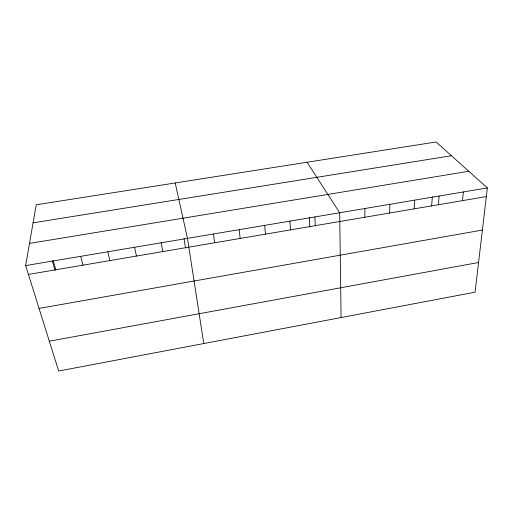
<?xml version="1.0" encoding="UTF-8"?>
<svg xmlns="http://www.w3.org/2000/svg" width="513" height="513" viewBox="0 0 513 513"><rect width="100%" height="100%" fill="white"/><g stroke="black" fill="none" stroke-linecap="round" stroke-linejoin="round"><path stroke-width="0.77" d="M364.826 217.249L364.91 208.515M389.617 213.036L389.893 204.309M414.151 208.862L414.619 200.147M431.651 206.072L432.292 196.819M438.448 204.732L439.109 196.03M462.508 200.641L463.348 191.952M487.35 187.912L475.076 292.186L58.662 371.027L25.65 265.593L36.224 204.79L436.101 141.973L487.35 187.912L25.65 265.593M49.325 341.196L478.571 262.496M39.059 308.422L482.393 230.055M28.42 274.436L486.33 196.588M29.51 243.406L468.792 171.278M33.082 222.841L451.446 155.728M307.107 162.236L339.677 212.76L341.087 317.553M52.223 260.649L55 270.325M53.32 260.937L55.846 269.774M80.708 256.327L82.991 265.163M107.807 251.768L109.853 260.591M175.222 182.955L187.457 238.372L203.77 343.556M134.63 247.26L136.445 256.077M161.178 242.79L162.768 251.601M184.026 238.571L185.507 247.926M213.466 233.992L214.614 242.784M239.218 229.664L240.148 238.442M264.708 225.374L265.433 234.146M289.948 221.122L290.467 229.888M309.377 217.486L309.762 226.797M314.937 216.922L315.251 225.675"/></g></svg>
